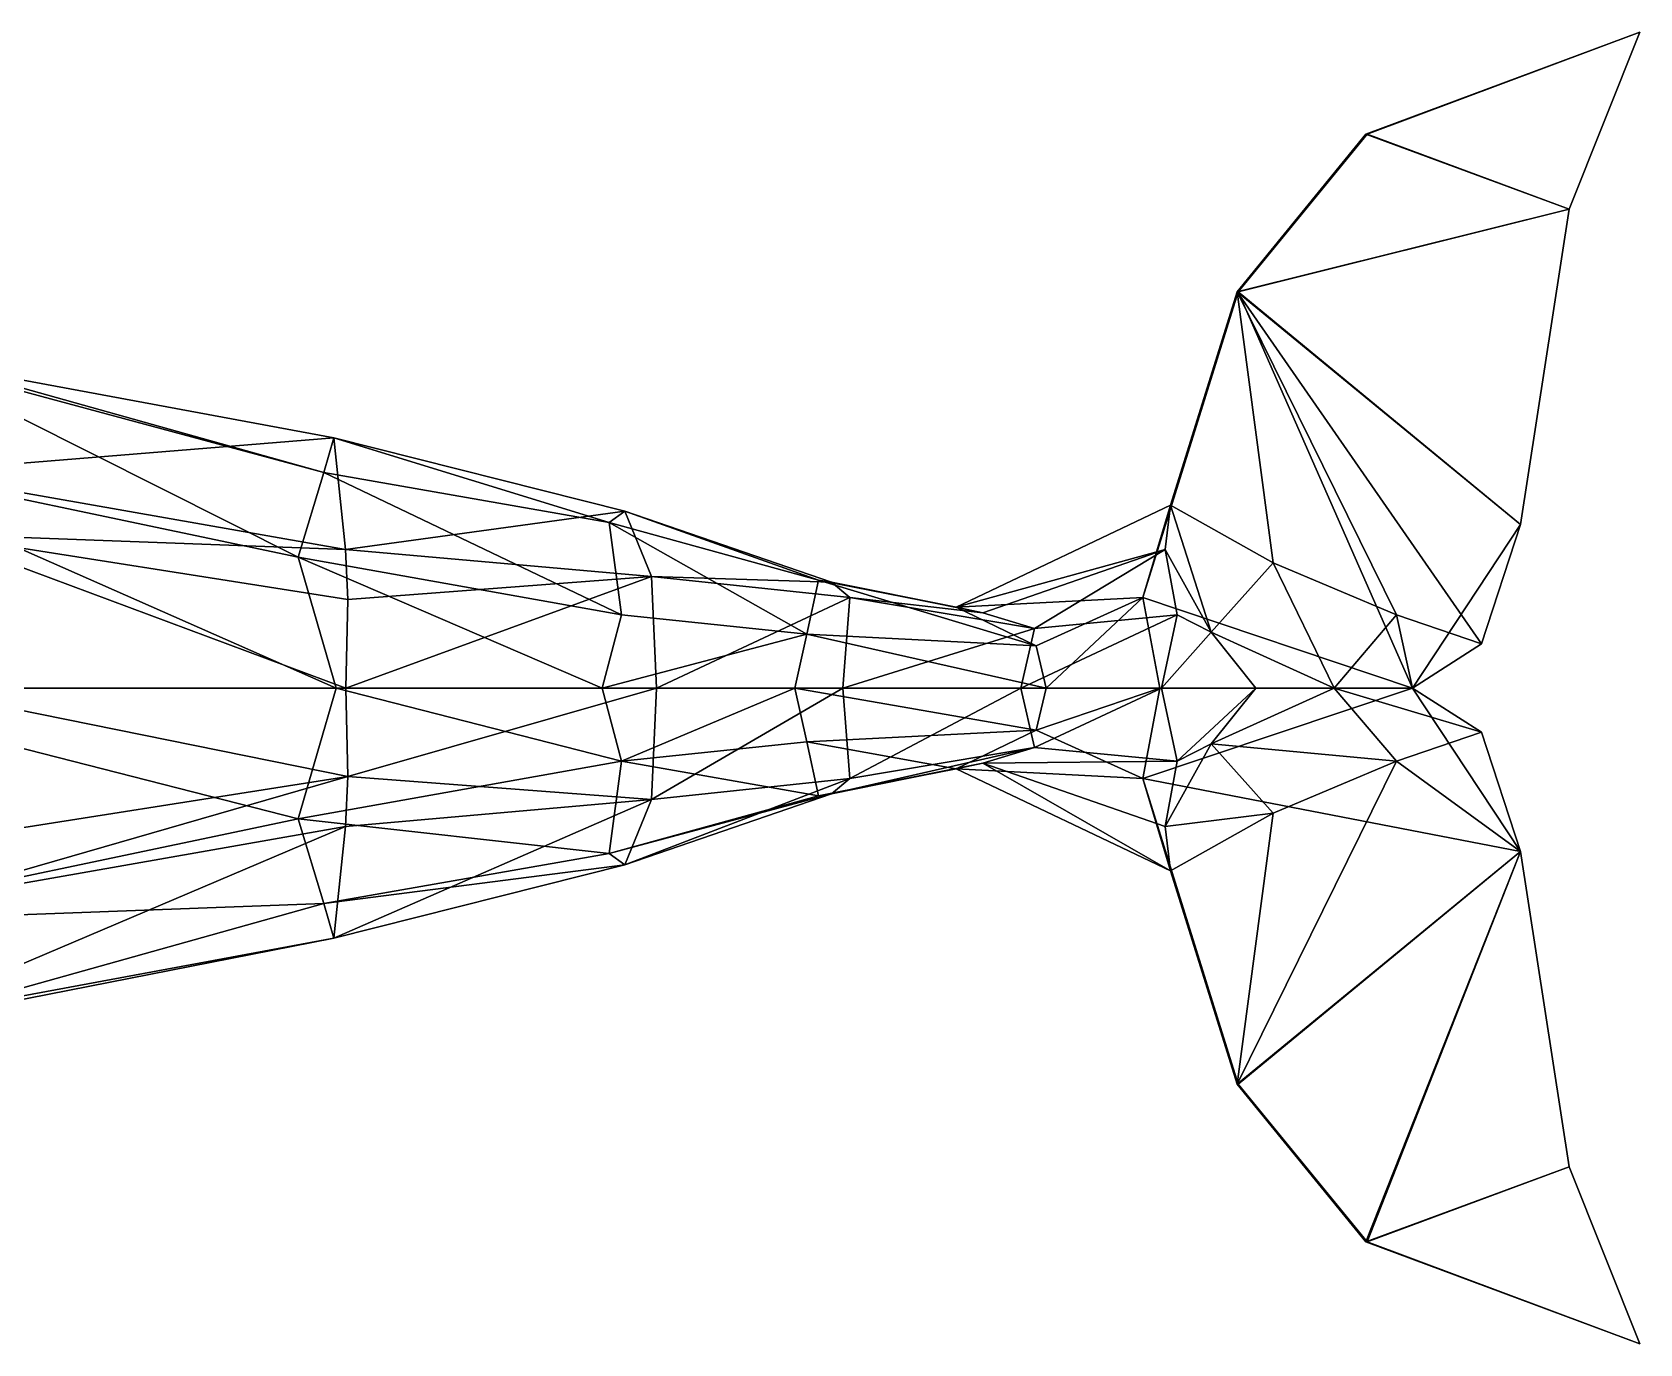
# Model space of a CAD drawing. Extents: x -4 to 4, y -1.25 to 1.25.
# Drawn here: x 0.933 to 4, y -1.251 to 1.251 of the extents above; entities that cross this region are included whole.
import ezdxf

# ---------------------------------------------------------------- set-up
doc = ezdxf.new("R2010")
doc.units = 0
doc.layers.add('dolph02', color=15, linetype='CONTINUOUS')

msp = doc.modelspace()

# ---------------------------------------------------------------- linework, layer by layer
at = {"layer": 'dolph02', "color": 0}
for points in [[(3.864916, 0.913591, 0.666968), (3.477261, 1.056589, 0.624121), (4, 1.251005, 0.627905)], [(4, 1.251005, 0.627905), (3.477261, 1.056589, 0.624121), (3.480078, 1.056589, 0.586947)], [(3.480078, 1.056589, 0.586947), (3.864916, 0.913591, 0.666968), (4, 1.251005, 0.627905)], [(3.231511, 0.755717, 0.717809), (3.233691, 0.755717, 0.65437), (3.480078, 1.056589, 0.586947)], [(3.480078, 1.056589, 0.586947), (3.477261, 1.056589, 0.624121), (3.231511, 0.755717, 0.717809)], [(3.231511, 0.755717, 0.717809), (3.477261, 1.056589, 0.624121), (3.864916, 0.913591, 0.666968)], [(3.864916, 0.913591, 0.666968), (3.480078, 1.056589, 0.586947), (3.233691, 0.755717, 0.65437)], [(3.864916, 0.913591, 0.666968), (3.7722, 0.311849, 0.742648), (3.231511, 0.755717, 0.717809)], [(3.233691, 0.755717, 0.65437), (3.7722, 0.311849, 0.742648), (3.864916, 0.913591, 0.666968)], [(3.10482, 0.348537, 0.912976), (3.051574, 0.172462, 0.687838), (3.233691, 0.755717, 0.65437)], [(3.051574, 0.172462, 0.687838), (3.566255, 0, 0.819774), (3.233691, 0.755717, 0.65437)], [(3.233691, 0.755717, 0.65437), (3.231511, 0.755717, 0.717809), (3.10482, 0.348537, 0.912976)], [(3.231511, 0.755717, 0.717809), (3.300796, 0.238473, 0.872694), (3.10482, 0.348537, 0.912976)], [(3.231511, 0.755717, 0.717809), (3.7722, 0.311849, 0.742648), (3.69772, 0.084354, 0.815966)], [(3.69772, 0.084354, 0.815966), (3.535598, 0.139385, 0.823975), (3.231511, 0.755717, 0.717809)], [(3.231511, 0.755717, 0.717809), (3.535598, 0.139385, 0.823975), (3.300796, 0.238473, 0.872694)], [(3.7722, 0.311849, 0.742648), (3.233691, 0.755717, 0.65437), (3.566255, 0, 0.819774)], [(0.651303, 0.645653, 0.955183), (0.497185, 0.447623, 0.588302), (1.440729, 0.249449, 0.633347)], [(0.658671, 0.634675, 1.344019), (0.651303, 0.645653, 0.955183), (1.489652, 0.410935, 0.936933)], [(1.440729, 0.249449, 0.633347), (1.489652, 0.410935, 0.936933), (0.651303, 0.645653, 0.955183)], [(1.489652, 0.410935, 0.936933), (1.508366, 0.476945, 1.290917), (0.658671, 0.634675, 1.344019)], [(0.695358, 0.410935, 1.685189), (0.658671, 0.634675, 1.344019), (1.508366, 0.476945, 1.290917)], [(1.508366, 0.476945, 1.290917), (1.530652, 0.264183, 1.597945), (0.695358, 0.410935, 1.685189)], [(1.508366, 0.476945, 1.290917), (1.489652, 0.410935, 0.936933), (2.03351, 0.31546, 0.838347)], [(2.03351, 0.31546, 0.838347), (2.06389, 0.337559, 1.192844), (1.508366, 0.476945, 1.290917)], [(1.530652, 0.264183, 1.597945), (1.508366, 0.476945, 1.290917), (2.06389, 0.337559, 1.192844)], [(0.497185, 0.447623, 0.588302), (0.464252, 0, 0.430429), (1.513324, 0, 0.591898)], [(1.513324, 0, 0.591898), (1.440729, 0.249449, 0.633347), (0.497185, 0.447623, 0.588302)], [(0.743023, 0.293504, 1.879607), (0.695358, 0.410935, 1.685189), (1.530652, 0.264183, 1.597945)], [(1.489652, 0.410935, 0.936933), (1.440729, 0.249449, 0.633347), (2.057514, 0.139385, 0.58016)], [(2.057514, 0.139385, 0.58016), (2.03351, 0.31546, 0.838347), (1.489652, 0.410935, 0.936933)], [(2.06389, 0.337559, 1.192844), (2.114522, 0.212762, 1.413597), (1.530652, 0.264183, 1.597945)], [(2.06389, 0.337559, 1.192844), (2.03351, 0.31546, 0.838347), (2.433396, 0.205396, 0.833844)], [(2.433396, 0.205396, 0.833844), (2.458041, 0.201784, 1.053202), (2.06389, 0.337559, 1.192844)], [(2.114522, 0.212762, 1.413597), (2.06389, 0.337559, 1.192844), (2.458041, 0.201784, 1.053202)], [(2.696008, 0.154119, 0.808293), (3.10482, 0.348537, 0.912976), (3.094381, 0.264183, 0.95669)], [(3.051574, 0.172462, 0.687838), (3.10482, 0.348537, 0.912976), (2.696008, 0.154119, 0.808293)], [(3.182287, 0.106453, 0.970882), (3.094381, 0.264183, 0.95669), (3.10482, 0.348537, 0.912976)], [(3.10482, 0.348537, 0.912976), (3.300796, 0.238473, 0.872694), (3.182287, 0.106453, 0.970882)], [(2.411182, 0.102698, 0.649631), (2.433396, 0.205396, 0.833844), (2.03351, 0.31546, 0.838347)], [(2.03351, 0.31546, 0.838347), (2.057514, 0.139385, 0.58016), (2.411182, 0.102698, 0.649631)], [(3.566255, 0, 0.819774), (3.69772, 0.084354, 0.815966), (3.7722, 0.311849, 0.742648)], [(1.53142, 0, 1.768922), (0.702724, 0, 2.052071), (0.743023, 0.293504, 1.879607)], [(0.743023, 0.293504, 1.879607), (1.535584, 0.168707, 1.707661), (1.53142, 0, 1.768922)], [(1.530652, 0.264183, 1.597945), (1.535584, 0.168707, 1.707661), (0.743023, 0.293504, 1.879607)], [(1.440729, 0.249449, 0.633347), (1.513324, 0, 0.591898), (2.020607, 0, 0.548163)], [(2.020607, 0, 0.548163), (2.057514, 0.139385, 0.58016), (1.440729, 0.249449, 0.633347)], [(2.114522, 0.212762, 1.413597), (1.535584, 0.168707, 1.707661), (1.530652, 0.264183, 1.597945)], [(3.094381, 0.264183, 0.95669), (2.746918, 0.143141, 0.986763), (2.696008, 0.154119, 0.808293)], [(2.845411, 0.113676, 1.113487), (2.746918, 0.143141, 0.986763), (3.094381, 0.264183, 0.95669)], [(3.094381, 0.264183, 0.95669), (3.117374, 0.139385, 1.066242), (2.845411, 0.113676, 1.113487)], [(3.182287, 0.106453, 0.970882), (3.117374, 0.139385, 1.066242), (3.094381, 0.264183, 0.95669)], [(3.417171, 0, 0.870433), (3.182287, 0.106453, 0.970882), (3.300796, 0.238473, 0.872694)], [(3.300796, 0.238473, 0.872694), (3.535598, 0.139385, 0.823975), (3.417171, 0, 0.870433)], [(2.114522, 0.212762, 1.413597), (2.124038, 0, 1.583036), (1.53142, 0, 1.768922)], [(1.53142, 0, 1.768922), (1.535584, 0.168707, 1.707661), (2.114522, 0.212762, 1.413597)], [(2.124038, 0, 1.583036), (2.114522, 0.212762, 1.413597), (2.492853, 0.172462, 1.230714)], [(2.458041, 0.201784, 1.053202), (2.492853, 0.172462, 1.230714), (2.114522, 0.212762, 1.413597)], [(2.433396, 0.205396, 0.833844), (2.411182, 0.102698, 0.649631), (2.84866, 0.080742, 0.66726)], [(2.458041, 0.201784, 1.053202), (2.433396, 0.205396, 0.833844), (2.696008, 0.154119, 0.808293)], [(2.84866, 0.080742, 0.66726), (2.696008, 0.154119, 0.808293), (2.433396, 0.205396, 0.833844)], [(2.696008, 0.154119, 0.808293), (2.746918, 0.143141, 0.986763), (2.458041, 0.201784, 1.053202)], [(2.492853, 0.172462, 1.230714), (2.458041, 0.201784, 1.053202), (2.746918, 0.143141, 0.986763)], [(2.492853, 0.172462, 1.230714), (2.479676, 0, 1.458655), (2.124038, 0, 1.583036)], [(2.479676, 0, 1.458655), (2.492853, 0.172462, 1.230714), (2.845411, 0.113676, 1.113487)], [(2.746918, 0.143141, 0.986763), (2.845411, 0.113676, 1.113487), (2.492853, 0.172462, 1.230714)], [(3.051574, 0.172462, 0.687838), (2.696008, 0.154119, 0.808293), (2.84866, 0.080742, 0.66726)], [(3.051574, 0.172462, 0.687838), (2.84866, 0.080742, 0.66726), (2.867586, 0, 0.643766)], [(2.867586, 0, 0.643766), (3.084008, 0, 0.666461), (3.051574, 0.172462, 0.687838)], [(3.051574, 0.172462, 0.687838), (3.084008, 0, 0.666461), (3.566255, 0, 0.819774)], [(2.411182, 0.102698, 0.649631), (2.057514, 0.139385, 0.58016), (2.020607, 0, 0.548163)], [(3.117374, 0.139385, 1.066242), (3.087764, 0, 1.196584), (2.818886, 0, 1.325071)], [(2.818886, 0, 1.325071), (2.845411, 0.113676, 1.113487), (3.117374, 0.139385, 1.066242)], [(3.087764, 0, 1.196584), (3.117374, 0.139385, 1.066242), (3.182287, 0.106453, 0.970882)], [(3.566255, 0, 0.819774), (3.417171, 0, 0.870433), (3.535598, 0.139385, 0.823975)], [(3.535598, 0.139385, 0.823975), (3.69772, 0.084354, 0.815966), (3.566255, 0, 0.819774)], [(2.020607, 0, 0.548163), (2.38787, 0, 0.589101), (2.411182, 0.102698, 0.649631)], [(2.411182, 0.102698, 0.649631), (2.38787, 0, 0.589101), (2.867586, 0, 0.643766)], [(2.867586, 0, 0.643766), (2.84866, 0.080742, 0.66726), (2.411182, 0.102698, 0.649631)], [(2.845411, 0.113676, 1.113487), (2.818886, 0, 1.325071), (2.479676, 0, 1.458655)], [(3.182287, 0.106453, 0.970882), (3.267614, 0, 0.984461), (3.087764, 0, 1.196584)], [(3.182287, 0.106453, 0.970882), (3.417171, 0, 0.870433), (3.267614, 0, 0.984461)], [(0.464252, 0, 0.430429), (0.497185, -0.447623, 0.588302), (1.440729, -0.249449, 0.633347)], [(1.440729, -0.249449, 0.633347), (1.513324, 0, 0.591898), (0.464252, 0, 0.430429)], [(1.535584, -0.168707, 1.707661), (0.743023, -0.293504, 1.879607), (0.702724, 0, 2.052071)], [(0.702724, 0, 2.052071), (1.53142, 0, 1.768922), (1.535584, -0.168707, 1.707661)], [(1.513324, 0, 0.591898), (1.440729, -0.249449, 0.633347), (2.057514, -0.139385, 0.58016)], [(2.057514, -0.139385, 0.58016), (2.020607, 0, 0.548163), (1.513324, 0, 0.591898)], [(1.535584, -0.168707, 1.707661), (1.53142, 0, 1.768922), (2.124038, 0, 1.583036)], [(2.124038, 0, 1.583036), (2.114522, -0.212762, 1.413597), (1.535584, -0.168707, 1.707661)], [(2.38787, 0, 0.589101), (2.020607, 0, 0.548163), (2.057514, -0.139385, 0.58016)], [(2.057514, -0.139385, 0.58016), (2.411182, -0.102698, 0.649631), (2.38787, 0, 0.589101)], [(2.114522, -0.212762, 1.413597), (2.124038, 0, 1.583036), (2.479676, 0, 1.458655)], [(2.479676, 0, 1.458655), (2.492853, -0.172462, 1.230714), (2.114522, -0.212762, 1.413597)], [(2.38787, 0, 0.589101), (2.411182, -0.102698, 0.649631), (2.84866, -0.080742, 0.66726)], [(2.84866, -0.080742, 0.66726), (2.867586, 0, 0.643766), (2.38787, 0, 0.589101)], [(2.492853, -0.172462, 1.230714), (2.479676, 0, 1.458655), (2.818886, 0, 1.325071)], [(2.818886, 0, 1.325071), (2.845411, -0.113676, 1.113487), (2.492853, -0.172462, 1.230714)], [(2.845411, -0.113676, 1.113487), (2.818886, 0, 1.325071), (3.087764, 0, 1.196584)], [(3.087764, 0, 1.196584), (3.117374, -0.139385, 1.066242), (2.845411, -0.113676, 1.113487)], [(3.084008, 0, 0.666461), (2.867586, 0, 0.643766), (2.84866, -0.080742, 0.66726)], [(2.84866, -0.080742, 0.66726), (3.051574, -0.172462, 0.687838), (3.084008, 0, 0.666461)], [(3.566255, 0, 0.819774), (3.084008, 0, 0.666461), (3.051574, -0.172462, 0.687838)], [(3.566255, 0, 0.819774), (3.051574, -0.172462, 0.687838), (3.7722, -0.311849, 0.742648)], [(3.117374, -0.139385, 1.066242), (3.087764, 0, 1.196584), (3.267614, 0, 0.984461)], [(3.267614, 0, 0.984461), (3.182287, -0.106453, 0.970882), (3.117374, -0.139385, 1.066242)], [(3.182287, -0.106453, 0.970882), (3.417171, 0, 0.870433), (3.535598, -0.139385, 0.823975)], [(3.267614, 0, 0.984461), (3.417171, 0, 0.870433), (3.182287, -0.106453, 0.970882)], [(3.69772, -0.084354, 0.815966), (3.535598, -0.139385, 0.823975), (3.417171, 0, 0.870433)], [(3.417171, 0, 0.870433), (3.566255, 0, 0.819774), (3.69772, -0.084354, 0.815966)], [(3.7722, -0.311849, 0.742648), (3.69772, -0.084354, 0.815966), (3.566255, 0, 0.819774)], [(2.696008, -0.154119, 0.808293), (2.84866, -0.080742, 0.66726), (2.411182, -0.102698, 0.649631)], [(2.84866, -0.080742, 0.66726), (2.696008, -0.154119, 0.808293), (3.051574, -0.172462, 0.687838)], [(3.535598, -0.139385, 0.823975), (3.69772, -0.084354, 0.815966), (3.7722, -0.311849, 0.742648)], [(2.433396, -0.205396, 0.833844), (2.411182, -0.102698, 0.649631), (2.057514, -0.139385, 0.58016)], [(2.411182, -0.102698, 0.649631), (2.433396, -0.205396, 0.833844), (2.696008, -0.154119, 0.808293)], [(2.458041, -0.201784, 1.053202), (2.492853, -0.172462, 1.230714), (2.845411, -0.113676, 1.113487)], [(2.845411, -0.113676, 1.113487), (2.746918, -0.143141, 0.986763), (2.458041, -0.201784, 1.053202)], [(2.746918, -0.143141, 0.986763), (2.845411, -0.113676, 1.113487), (3.117374, -0.139385, 1.066242)], [(3.094381, -0.264183, 0.95669), (3.117374, -0.139385, 1.066242), (3.182287, -0.106453, 0.970882)], [(3.094381, -0.264183, 0.95669), (3.182287, -0.106453, 0.970882), (3.300796, -0.238473, 0.872694)], [(3.535598, -0.139385, 0.823975), (3.300796, -0.238473, 0.872694), (3.182287, -0.106453, 0.970882)], [(2.03351, -0.31546, 0.838347), (2.057514, -0.139385, 0.58016), (1.440729, -0.249449, 0.633347)], [(2.057514, -0.139385, 0.58016), (2.03351, -0.31546, 0.838347), (2.433396, -0.205396, 0.833844)], [(2.433396, -0.205396, 0.833844), (2.458041, -0.201784, 1.053202), (2.746918, -0.143141, 0.986763)], [(2.746918, -0.143141, 0.986763), (2.696008, -0.154119, 0.808293), (2.433396, -0.205396, 0.833844)], [(3.10482, -0.348537, 0.912976), (2.696008, -0.154119, 0.808293), (2.746918, -0.143141, 0.986763)], [(3.117374, -0.139385, 1.066242), (3.094381, -0.264183, 0.95669), (2.746918, -0.143141, 0.986763)], [(2.746918, -0.143141, 0.986763), (3.094381, -0.264183, 0.95669), (3.10482, -0.348537, 0.912976)], [(3.7722, -0.311849, 0.742648), (3.231511, -0.755717, 0.717809), (3.535598, -0.139385, 0.823975)], [(3.300796, -0.238473, 0.872694), (3.535598, -0.139385, 0.823975), (3.231511, -0.755717, 0.717809)], [(0.695358, -0.410935, 1.685189), (0.743023, -0.293504, 1.879607), (1.535584, -0.168707, 1.707661)], [(1.535584, -0.168707, 1.707661), (1.530652, -0.264183, 1.597945), (0.695358, -0.410935, 1.685189)], [(1.530652, -0.264183, 1.597945), (1.535584, -0.168707, 1.707661), (2.114522, -0.212762, 1.413597)], [(2.06389, -0.337559, 1.192844), (2.114522, -0.212762, 1.413597), (2.492853, -0.172462, 1.230714)], [(2.492853, -0.172462, 1.230714), (2.458041, -0.201784, 1.053202), (2.06389, -0.337559, 1.192844)], [(2.696008, -0.154119, 0.808293), (3.10482, -0.348537, 0.912976), (3.051574, -0.172462, 0.687838)], [(3.051574, -0.172462, 0.687838), (3.10482, -0.348537, 0.912976), (3.231511, -0.755717, 0.717809)], [(3.231511, -0.755717, 0.717809), (3.233691, -0.755717, 0.65437), (3.051574, -0.172462, 0.687838)], [(3.233691, -0.755717, 0.65437), (3.7722, -0.311849, 0.742648), (3.051574, -0.172462, 0.687838)], [(1.508366, -0.476945, 1.290917), (1.530652, -0.264183, 1.597945), (2.114522, -0.212762, 1.413597)], [(2.114522, -0.212762, 1.413597), (2.06389, -0.337559, 1.192844), (1.508366, -0.476945, 1.290917)], [(2.03351, -0.31546, 0.838347), (2.06389, -0.337559, 1.192844), (2.458041, -0.201784, 1.053202)], [(2.458041, -0.201784, 1.053202), (2.433396, -0.205396, 0.833844), (2.03351, -0.31546, 0.838347)], [(3.300796, -0.238473, 0.872694), (3.10482, -0.348537, 0.912976), (3.094381, -0.264183, 0.95669)], [(3.10482, -0.348537, 0.912976), (3.300796, -0.238473, 0.872694), (3.231511, -0.755717, 0.717809)], [(1.489652, -0.410935, 0.936933), (1.440729, -0.249449, 0.633347), (0.497185, -0.447623, 0.588302)], [(0.658671, -0.634675, 1.344019), (0.695358, -0.410935, 1.685189), (1.530652, -0.264183, 1.597945)], [(1.530652, -0.264183, 1.597945), (1.508366, -0.476945, 1.290917), (0.658671, -0.634675, 1.344019)], [(1.440729, -0.249449, 0.633347), (1.489652, -0.410935, 0.936933), (2.03351, -0.31546, 0.838347)], [(2.06389, -0.337559, 1.192844), (2.03351, -0.31546, 0.838347), (1.489652, -0.410935, 0.936933)], [(3.477261, -1.056589, 0.624121), (3.231511, -0.755717, 0.717809), (3.7722, -0.311849, 0.742648)], [(3.7722, -0.311849, 0.742648), (3.233691, -0.755717, 0.65437), (3.480078, -1.056589, 0.586947)], [(3.7722, -0.311849, 0.742648), (3.864916, -0.913591, 0.666968), (3.477261, -1.056589, 0.624121)], [(3.480078, -1.056589, 0.586947), (3.864916, -0.913591, 0.666968), (3.7722, -0.311849, 0.742648)], [(1.489652, -0.410935, 0.936933), (1.508366, -0.476945, 1.290917), (2.06389, -0.337559, 1.192844)], [(0.497185, -0.447623, 0.588302), (0.651303, -0.645653, 0.955183), (1.489652, -0.410935, 0.936933)], [(1.508366, -0.476945, 1.290917), (1.489652, -0.410935, 0.936933), (0.651303, -0.645653, 0.955183)], [(0.651303, -0.645653, 0.955183), (0.658671, -0.634675, 1.344019), (1.508366, -0.476945, 1.290917)], [(3.233691, -0.755717, 0.65437), (3.231511, -0.755717, 0.717809), (3.477261, -1.056589, 0.624121)], [(3.477261, -1.056589, 0.624121), (3.480078, -1.056589, 0.586947), (3.233691, -0.755717, 0.65437)], [(4, -1.251005, 0.627905), (3.477261, -1.056589, 0.624121), (3.864916, -0.913591, 0.666968)], [(4, -1.251005, 0.627905), (3.864916, -0.913591, 0.666968), (3.480078, -1.056589, 0.586947)], [(3.480078, -1.056589, 0.586947), (3.477261, -1.056589, 0.624121), (4, -1.251005, 0.627905)]]:
    msp.add_3dface(points, dxfattribs=at)

doc.saveas('drawing.dxf')
